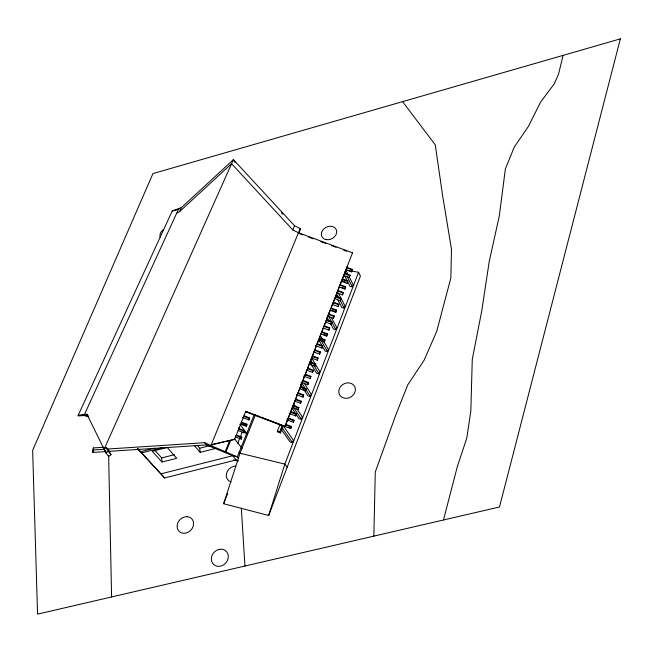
<?xml version="1.0" encoding="UTF-8"?>
<svg xmlns="http://www.w3.org/2000/svg" width="653" height="653" viewBox="0 0 653 653"><rect width="100%" height="100%" fill="white"/><g stroke="black" fill="none" stroke-linecap="round" stroke-linejoin="round"><path stroke-width="0.98" d="M373.859 536.129L375.279 472.021L395.791 414.981L407.766 384.846L424.099 360.236L436.718 331.398L450.848 278.047L451.492 249.315L442.677 196.022L435.282 144.86L402.583 101.639M211.246 444.987L234.419 439.396L211.294 444.587L211.752 445.15M284.912 426.752L285.026 426.336L245.748 411.382L245.675 411.806L284.912 426.752L347.461 265.91L347.306 266.44M235.66 436.996L241.251 439.134L241.765 437.045L236.313 434.955M241.765 437.045L241.251 439.134M238.247 430.588L243.83 432.719L244.353 430.613L238.908 428.531M244.353 430.613L243.83 432.719M240.826 424.213L246.401 426.336L246.924 424.213L241.496 422.14M246.401 426.336L246.924 424.213M242.475 417.504L248.956 419.977L249.487 417.838L244.067 415.773M249.487 417.838L248.956 419.977M563.066 55.383L558.584 74.034L554.315 83.739L540.578 102.129L528.367 126.453L514.246 147.121L505.389 168.849L499.292 215.988L489.26 261.339L481.783 310.681L472.266 359.452L470.821 411.129L466.74 438.318L457.378 466.422L443.477 519.984M282.341 425.389L290.707 428.572L291.36 426.458L285.843 424.36M290.707 428.572L291.36 426.458M286.683 419.757L293.295 422.271L293.956 420.148L288.324 418.002M293.956 420.148L293.295 422.271M289.14 413.439L295.736 415.953L296.413 413.806L290.781 411.668M292.528 407.513L298.176 409.651L298.854 407.496L293.238 405.366M294.878 401.211L300.6 403.383L301.286 401.211L295.678 399.089M296.356 394.616L303.016 397.138L303.702 394.959L298.111 392.837M299.727 388.772L305.424 390.927L306.118 388.731L300.535 386.617M301.188 382.225L307.816 384.731L308.518 382.527L302.951 380.413M308.518 382.527L307.816 384.731M303.58 376.071L310.199 378.569L310.91 376.348L305.351 374.242M306.918 370.292L312.575 372.43L313.293 370.194L307.743 368.096M313.293 370.194L312.575 372.43M309.293 364.186L314.942 366.317L315.66 364.064L310.126 361.974M311.571 358.073L317.301 360.227L318.019 357.966L312.493 355.885M313.93 352.016L319.644 354.171L320.37 351.894L314.86 349.812M105.721 450.905L104.113 449.256L103.77 447.264L93.338 447.942L92.595 450.431L92.93 452.431L106.227 451.55M92.93 452.431L93.673 449.941L93.338 447.942M315.326 345.625L321.978 348.131L322.713 345.837L317.211 343.772M318.615 339.976L324.304 342.115L325.047 339.813L319.554 337.748M320.941 334.001L326.622 336.132L327.365 333.814L321.888 331.757M326.622 336.132L327.365 333.814M323.259 328.043L328.932 330.165L329.683 327.839L324.206 325.79M352.375 253.34L352.538 252.809L298.445 232.746L292.797 229.921L231.578 163.715L179.673 211.515L176.939 213.066M325.569 322.109L331.226 324.231L331.985 321.888L326.524 319.839M327.863 316.199L333.52 318.313L334.279 315.962L328.826 313.922M330.067 310.281L335.797 312.428L336.564 310.061L331.12 308.028M336.564 310.061L335.797 312.428M332.344 304.42L338.066 306.559L338.834 304.184L333.405 302.151M334.622 298.592L340.327 300.723L341.103 298.331L335.683 296.307M336.883 292.781L342.58 294.903L343.356 292.503L337.952 290.479M339.136 286.985L344.817 289.108L345.608 286.691L340.205 284.684M341.38 281.223L347.053 283.337L347.845 280.912L342.458 278.904M343.617 275.484L349.273 277.59L350.073 275.15L344.694 273.15M345.837 269.762L351.494 271.868L352.294 269.42L346.923 267.42M255.511 414.59L240.026 453.223L223.62 503.716L268.677 515.495L284.83 464.095L358.57 272.268L345.559 270.016M268.677 515.495L360.432 276.064L358.57 272.268M281.125 429.209L290.112 442.048L292.462 442.595L293.36 440.253L283.312 425.772L280.521 432.931L278.137 432.376L277.337 431.249L279.9 424.687M291.964 408.101L299.082 418.777L301.417 419.308L302.306 416.998L296.862 408.762M300.445 384.103L307.914 395.873L310.232 396.379L311.106 394.102L304.216 383.148M309.849 362.146L316.607 373.312L318.917 373.802L319.782 371.557L311.522 357.787M318.591 339.707L325.17 351.102L327.471 351.559L328.32 349.355L323.79 341.454M330.336 323.292L333.61 329.218L335.895 329.659L336.728 327.488L331.161 317.309M337.356 299.041L341.911 307.661L344.188 308.085L345.013 305.947L338.23 292.993M344.327 275.027L350.098 286.43L352.367 286.83L353.175 284.724L349.208 276.815M296.413 413.806L296.184 414.402L290.552 412.263M298.854 407.496L298.625 408.092L293.009 405.954M301.286 401.211L301.057 401.799L295.45 399.677M303.702 394.959L303.482 395.547L297.882 393.424M306.118 388.731L305.89 389.31L300.307 387.196M310.91 376.348L310.689 376.92L305.122 374.822M315.66 364.064L315.44 364.643L309.897 362.554M318.019 357.966L317.799 358.538L312.273 356.456M320.37 351.894L320.15 352.457L314.64 350.383M322.713 345.837L322.492 346.408L316.991 344.335M325.047 339.813L324.827 340.376L319.333 338.311M329.683 327.839L329.463 328.402L323.994 326.345M331.985 321.888L331.773 322.443L326.304 320.394M334.279 315.962L334.067 316.517L328.614 314.477M338.834 304.184L338.621 304.731L333.193 302.706M341.103 298.331L340.89 298.878L335.471 296.854M343.356 292.503L343.143 293.042L337.74 291.026M345.608 286.691L345.396 287.238L339.993 285.222M347.845 280.912L347.633 281.451L342.245 279.443M350.073 275.15L349.861 275.688L344.482 273.689M352.294 269.42L352.081 269.95L346.719 267.959M295.736 415.953L295.964 415.357M298.176 409.651L298.405 409.064M300.6 403.383L300.829 402.795M303.016 397.138L303.245 396.559M305.424 390.927L305.645 390.347M310.199 378.569L310.428 377.997M314.942 366.317L315.162 365.745M317.301 360.227L317.521 359.664M319.644 354.171L319.864 353.599M321.978 348.131L322.198 347.567M324.304 342.115L324.525 341.56L319.782 339.772M328.932 330.165L329.145 329.61M331.226 324.231L331.446 323.676M333.52 318.313L333.732 317.766M338.066 306.559L338.278 306.012M340.327 300.723L340.539 300.176M342.58 294.903L342.792 294.356M344.817 289.108L345.029 288.569L342.188 287.508M347.053 283.337L347.265 282.798M349.273 277.59L349.486 277.052M351.494 271.868L351.698 271.33M285.026 426.336L352.538 252.809M280.521 432.931L279.721 431.804L282.284 425.234M223.62 503.716L227.693 493.521M237.716 443.371L242.198 432.253L246.752 433.323M254.319 414.451L237.317 456.847L238.402 458.226M234.354 439.804L245.748 411.382M225.138 451.811L229.619 440.767M225.897 452.121L230.615 440.465M108.365 451.411L206.593 444.938L232.737 455.729L237.317 456.847L210.886 445.566L300.168 228.55L294.536 225.718L233.407 159.618L181.51 207.507L172.229 210.992L77.927 415.904L86.955 414.198L88.016 415.324M298.772 233.374L300.502 229.179L300.168 228.55M292.797 229.921L294.536 225.718M93.673 449.941L104.113 449.256L233.415 159.618L235.039 162.532M84.278 414.851L84.955 415.553L79.315 415.822L78.238 415.226L84.278 414.851L178.661 208.887L179.061 209.507M179.673 211.515L181.51 207.507M104.113 449.256L106.357 447.534L108.578 449.827L111.01 454.725L108.749 456.455L105.982 453.076L86.955 414.198M105.982 453.076L108.243 451.337L106.366 447.534M140.419 451.737L154.239 448.195M141.53 452.937L162.23 447.648M154.565 450.007L161.691 457.916L174.416 454.676M197.304 445.305L199.753 448.236L209.956 445.64M162.001 462.038L176.718 458.308L167.201 447.485L152.271 451.296L162.001 462.038L161.691 457.916M194.627 445.787L200.136 452.358L215.008 448.587M160.85 473.866L232.737 455.729L236.1 459.957L237.921 460.398M137.71 448.799L164.613 477.939L236.1 459.957M172.229 210.992L178.4 209.45M106.945 449.076L204.74 442.685L210.886 445.566M84.882 415.528L88.245 416.263M277.337 431.249L279.721 431.804M211.311 446.081L206.593 444.938L204.74 442.685M233.431 459.924L238.369 461.149M299.792 233.839L302.657 234.909M308.396 237.031L313.179 238.81M320.827 241.643L325.602 243.414M331.34 245.544L336.124 247.316M343.772 250.156L346.637 251.217M341.592 280.684L345.372 282.096M330.908 308.575L336.352 310.616M332.189 310.444L335.054 311.522M321.668 332.32L327.153 334.377M324.002 334.507L326.843 335.569M307.514 368.676L313.065 370.765M302.723 380.993L308.298 383.107M288.087 418.597L293.728 420.744M285.614 424.956L291.132 427.062M289.05 427.258L290.936 427.976M246.377 411.692L251.111 413.496M253.005 414.214L259.633 416.736M261.526 417.463L281.41 425.03M243.83 416.369L249.25 418.434M241.251 422.736L246.687 424.809M242.002 423.968L246.638 425.74M238.663 429.135L244.108 431.217M236.068 435.559L241.52 437.649M84.735 415.471L88.759 417.014M281.443 212.715L282.831 214.217M137.832 448.897L146.55 458.333M137.652 448.644L164.613 477.939M108.243 451.337L111.01 454.725M239.194 452.162L240.026 453.223L284.83 464.095L287.157 467.27M234.305 438.4L241.994 448.317M238.655 427.568L239.839 429.127M239.871 424.172L247.569 434.408M281.59 427.021L292.462 442.595M293.238 406.982L301.417 419.308M293.597 403.815L295.229 406.288M301.204 382.087L310.232 396.379M310.632 360.056L312.705 363.492M313.742 365.207L318.917 373.802M320.917 340.164L327.471 351.559M320.272 335.307L322.28 338.817M327.063 317.366L328.932 320.754M328.035 315.366L335.895 329.659M328.834 313.073L329.765 314.762M298.445 232.746L298.837 233.488M336.483 293.434L338.752 297.744M340.107 300.331L344.188 308.085M344.857 271.926L345.739 273.68M347.061 276.309L352.367 286.83M345.69 269.787L347.886 274.178M199.753 448.236L200.136 452.358M241.308 507.985L244.957 566.029M108.627 455.394L111.598 596.956M160.295 237.619A7.681 5.869 -33.4 0 1 163.079 229.783M231.089 482.004A8.758 7.501 -41.5 0 1 227.024 472.029L228.158 470.103A8.758 7.501 -41.5 0 1 235.839 466.152M620.35 38.87L499.488 506.989L37.556 614.13L32.65 450.341L152.941 173.6L620.35 38.87M219.033 549.385L216.878 550.185A9.118 7.918 -48.2 0 0 213.849 564.665A9.118 7.918 -48.2 0 0 227.791 559.515A9.118 7.918 -48.2 0 0 219.033 549.385M186.848 516.67L184.701 516.907A8.922 7.583 -46.6 0 0 178.171 530.195A8.922 7.583 -46.6 0 0 192.064 528.661A8.922 7.583 -46.6 0 0 186.848 516.67M326.084 239.594L324.337 238.998A7.999 6.399 -26.6 0 1 325.439 227.668A7.999 6.399 -26.6 0 1 336.711 231.489A7.999 6.399 -26.6 0 1 326.084 239.594M339.413 394.51L338.834 392.641A8.611 7.436 -30.3 0 1 349.518 382.952A8.611 7.436 -30.3 0 1 353.265 395A8.611 7.436 -30.3 0 1 339.413 394.51"/></g></svg>
